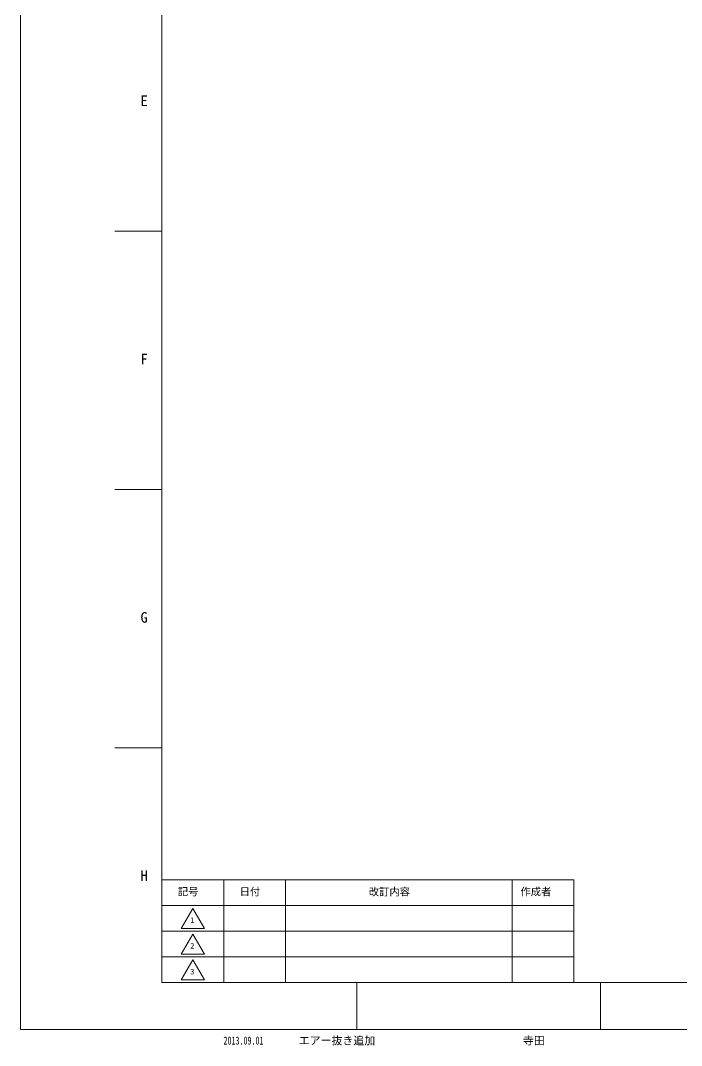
# Model space of a CAD drawing. Units: millimetres at full size. Extents: x -24503 to 24503, y -7436 to 7436.
# Drawn here: x -7238 to -6149, y 414 to 2105 of the extents above; entities that cross this region are included whole.
import ezdxf
from ezdxf.enums import TextEntityAlignment as Align

# ---------------------------------------------------------------- set-up
doc = ezdxf.new("R2010")
doc.units = ezdxf.units.MM
doc.header["$LTSCALE"] = 4.8
doc.layers.add('0-0_90_FRAME', color=2, linetype='Continuous', lineweight=9)
doc.layers.add('0-1_91_BLANK', color=6, linetype='Continuous', lineweight=9)
doc.styles.add('ＭＳ ゴシック', font='')
doc.styles.add('ＭＳ Ｐゴシック', font='')
doc.styles.get('ＭＳ ゴシック').set_extended_font_data('MS Gothic')
doc.styles.get('ＭＳ Ｐゴシック').set_extended_font_data('MS PGothic')

msp = doc.modelspace()

# ---------------------------------------------------------------- linework, layer by layer
at = {"layer": '0-0_90_FRAME'}
for p, q in [((-7004.908, 1757.087), (-7082.68, 1757.087)), ((-7004.908, 1331.104), (-7082.68, 1331.104)), ((-7004.908, 905.121), (-7082.68, 905.121)), ((-6683.731, 440.485), (-6683.731, 517.909)), ((-6282.131, 440.485), (-6282.131, 517.909))]:
    msp.add_line(p, q, dxfattribs=at)
at = {"layer": '0-0_90_FRAME', "color": 134}
for p, q in [((-6903.08, 517.909), (-6903.08, 687.623)), ((-6801.251, 517.909), (-6801.251, 687.623)), ((-6427.88, 517.909), (-6427.88, 687.623)), ((-7004.908, 645.195), (-6326.051, 645.195)), ((-7004.908, 602.766), (-6326.051, 602.766)), ((-7004.908, 560.337), (-6326.051, 560.337))]:
    msp.add_line(p, q, dxfattribs=at)
at = {"layer": '0-0_90_FRAME', "color": 6}
msp.add_lwpolyline([(-7004.908, 517.909), (-2346.55, 517.909), (-2346.55, 3848.232), (-7004.908, 3848.232)], close=True, dxfattribs=at)
at = {"layer": '0-0_90_FRAME', "color": 134}
for points in [[(-7004.908, 517.909), (-6326.051, 517.909), (-6326.051, 687.623), (-7004.908, 687.623)], [(-6973.087, 607.272), (-6953.994, 640.342), (-6934.901, 607.272)], [(-6973.087, 564.844), (-6953.994, 597.914), (-6934.901, 564.844)], [(-6973.087, 522.415), (-6953.994, 555.485), (-6934.901, 522.415)]]:
    msp.add_lwpolyline(points, close=True, dxfattribs=at)
at = {"layer": '0-1_91_BLANK'}
msp.add_lwpolyline([(-7237.983, 440.485), (-2268.778, 440.485), (-2268.778, 3938.004), (-7237.983, 3938.004)], close=True, dxfattribs=at)

# ---------------------------------------------------------------- texts
at = {"layer": '0-0_90_FRAME', "color": 134}
for s, height, style, p in [('E', 17.6, 'ＭＳ ゴシック', (-7040.239, 1958.079)), ('F', 17.6, 'ＭＳ ゴシック', (-7040.239, 1532.096)), ('G', 17.6, 'ＭＳ ゴシック', (-7040.239, 1106.112)), ('H', 17.6, 'ＭＳ ゴシック', (-7040.239, 680.129)), ('記号', 12.44, 'ＭＳ Ｐゴシック', (-6978.68, 657.923)), ('日付', 12.44, 'ＭＳ Ｐゴシック', (-6876.851, 657.923)), ('改訂内容', 12.44, 'ＭＳ Ｐゴシック', (-6663.937, 657.634)), ('作成者', 12.44, 'ＭＳ Ｐゴシック', (-6413.994, 657.923)), ('1', 9.332, 'ＭＳ ゴシック', (-6958.129, 613.438)), ('2', 9.332, 'ＭＳ ゴシック', (-6958.129, 571.009)), ('3', 9.332, 'ＭＳ ゴシック', (-6958.129, 528.581))]:
    msp.add_text(s, height=height, dxfattribs=dict(at, style=style)).set_placement(p, align=Align.BOTTOM_LEFT)
at = {"layer": '0-0_90_FRAME', "color": 3, "style": 'ＭＳ ゴシック', "width": 0.7}
msp.add_text('2013.09.01', height=13.2, dxfattribs=at).set_placement((-6903.479, 411.687), align=Align.BOTTOM_LEFT)
at = {"layer": '0-0_90_FRAME', "color": 3, "style": 'ＭＳ ゴシック'}
for s, p in [('エアー抜き追加', (-6779.392, 411.687)), ('寺田', (-6410.031, 411.687))]:
    msp.add_text(s, height=13.2, dxfattribs=at).set_placement(p, align=Align.BOTTOM_LEFT)

doc.saveas('drawing.dxf')
